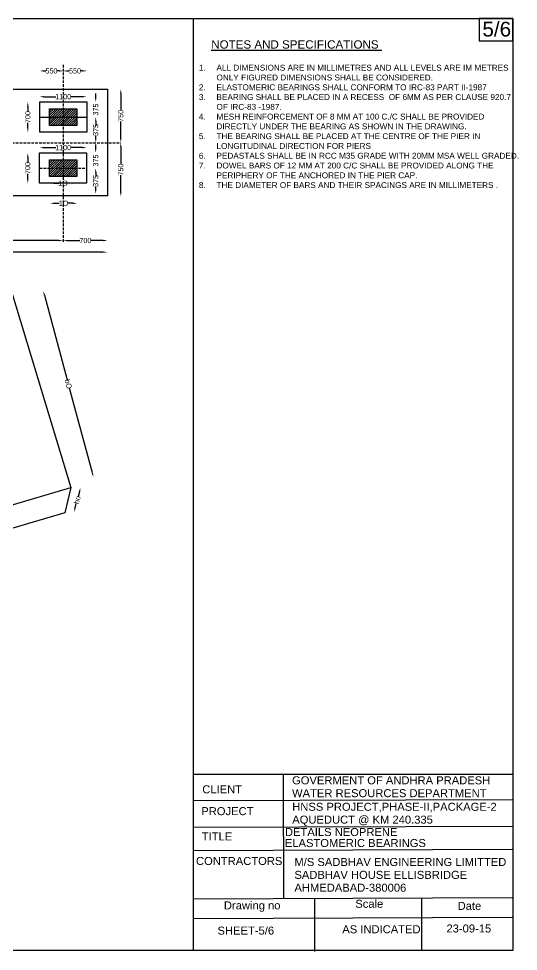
# Model space of a CAD drawing. Header units: millimetres. Extents: x 5124 to 3979742, y 2311 to 12006648.
# Drawn here: x 3968121 to 3979742, y 11984943 to 12006648 of the extents above; entities that cross this region are included whole.
import ezdxf

# ---------------------------------------------------------------- set-up
doc = ezdxf.new("R2010")
doc.units = ezdxf.units.MM
doc.header["$MEASUREMENT"] = 0
doc.linetypes.add('ACAD_ISO10W100', pattern=[18, 12, -3, 0, -3])
doc.layers.add('DRAWING', color=7, linetype='Continuous')
doc.layers.add('TEXT', color=7, linetype='Continuous')
doc.styles.get("Standard").update_dxf_attribs({"font": 'arial.ttf', "height": 120})
doc.dimstyles.get("Standard").update_dxf_attribs({"dimtxt": 120, "dimasz": 100, "dimexe": 0.18, "dimexo": 0.0625, "dimgap": 0.09, "dimtad": 0, "dimdec": 0, "dimzin": 0, "dimdsep": 46, "dimtxsty": 'Standard', "dimcen": 0.09, "dimse1": 1, "dimse2": 1, "dimadec": 0, "dimazin": 0, "dimtfac": 1, "dimtdec": 0, "dimtofl": 0, "dimtmove": 0, "dimatfit": 3, "dimfxl": 0, "dimtolj": 1, "dimtzin": 0, "dimarcsym": 0})

# ---------------------------------------------------------------- blocks, each defined once
blk = doc.blocks.new('*D31')
at = {"layer": 'Defpoints', "color": 0, "transparency": 16777216}
for p in [(3968610, 12004831), (3968610, 12004709), (3969703, 12004709)]:
    blk.add_point(p, dxfattribs=at)
at = {"layer": 'TEXT', "color": 0, "lineweight": -2, "transparency": 16777216}
for p, q in [((3968710, 12004831), (3968983, 12004831)), ((3969603, 12004831), (3969330, 12004831))]:
    blk.add_line(p, q, dxfattribs=at)
at = {"layer": 'TEXT', "color": 0, "transparency": 16777216}
for points in [[(3968710, 12004848), (3968710, 12004815), (3968610, 12004831)], [(3969603, 12004848), (3969603, 12004815), (3969703, 12004831)]]:
    blk.add_solid(points, dxfattribs=at)
at = {"layer": 'TEXT', "color": 0, "transparency": 16777216, "insert": (3969156, 12004831), "char_height": 120, "attachment_point": 5}
blk.add_mtext('\\A1;1100', dxfattribs=at)
blk = doc.blocks.new('*D32')
at = {"layer": 'Defpoints', "color": 0, "transparency": 16777216}
for p in [(3968610, 12004709), (3968334, 12004004), (3968610, 12004004)]:
    blk.add_point(p, dxfattribs=at)
at = {"layer": 'TEXT', "color": 0, "lineweight": -2, "transparency": 16777216}
for p, q in [((3968334, 12004609), (3968334, 12004489)), ((3968334, 12004104), (3968334, 12004225))]:
    blk.add_line(p, q, dxfattribs=at)
at = {"layer": 'TEXT', "color": 0, "transparency": 16777216}
for points in [[(3968318, 12004609), (3968351, 12004609), (3968334, 12004709)], [(3968318, 12004104), (3968351, 12004104), (3968334, 12004004)]]:
    blk.add_solid(points, dxfattribs=at)
at = {"layer": 'TEXT', "color": 0, "transparency": 16777216, "insert": (3968334, 12004357), "char_height": 120, "attachment_point": 5, "rotation": 90}
blk.add_mtext('\\A1;700', dxfattribs=at)
blk = doc.blocks.new('*D33')
at = {"layer": 'Defpoints', "color": 0, "transparency": 16777216}
for p in [(3969703, 12004709), (3969703, 12004357), (3969913, 12004357)]:
    blk.add_point(p, dxfattribs=at)
at = {"layer": 'TEXT', "color": 0, "lineweight": -2, "transparency": 16777216}
for p, q in [((3969913, 12004809), (3969913, 12004909)), ((3969913, 12004257), (3969913, 12004157))]:
    blk.add_line(p, q, dxfattribs=at)
at = {"layer": 'TEXT', "color": 0, "transparency": 16777216}
for points in [[(3969897, 12004809), (3969930, 12004809), (3969913, 12004709)], [(3969897, 12004257), (3969930, 12004257), (3969913, 12004357)]]:
    blk.add_solid(points, dxfattribs=at)
at = {"layer": 'TEXT', "color": 0, "transparency": 16777216, "insert": (3969913, 12004533), "char_height": 120, "attachment_point": 5, "rotation": 90}
blk.add_mtext('\\A1;375', dxfattribs=at)
blk = doc.blocks.new('*D34')
at = {"layer": 'Defpoints', "color": 0, "transparency": 16777216}
for p in [(3969913, 12004357), (3969913, 12004357), (3969913, 12003759)]:
    blk.add_point(p, dxfattribs=at)
at = {"layer": 'TEXT', "color": 0, "lineweight": -2, "transparency": 16777216}
for p, q in [((3969913, 12004257), (3969913, 12004191)), ((3969913, 12003859), (3969913, 12003925))]:
    blk.add_line(p, q, dxfattribs=at)
at = {"layer": 'TEXT', "color": 0, "transparency": 16777216}
for points in [[(3969897, 12004257), (3969930, 12004257), (3969913, 12004357)], [(3969897, 12003859), (3969930, 12003859), (3969913, 12003759)]]:
    blk.add_solid(points, dxfattribs=at)
at = {"layer": 'TEXT', "color": 0, "transparency": 16777216, "insert": (3969913, 12004058), "char_height": 120, "attachment_point": 5, "rotation": 90}
blk.add_mtext('\\A1;375', dxfattribs=at)
blk = doc.blocks.new('*D35')
at = {"layer": 'Defpoints', "color": 0, "transparency": 16777216}
for p in [(3968609, 12003646), (3968609, 12003523), (3969702, 12003523)]:
    blk.add_point(p, dxfattribs=at)
at = {"layer": 'TEXT', "color": 0, "lineweight": -2, "transparency": 16777216}
for p, q in [((3968709, 12003646), (3968982, 12003646)), ((3969602, 12003646), (3969329, 12003646))]:
    blk.add_line(p, q, dxfattribs=at)
at = {"layer": 'TEXT', "color": 0, "transparency": 16777216}
for points in [[(3968709, 12003662), (3968709, 12003629), (3968609, 12003646)], [(3969602, 12003662), (3969602, 12003629), (3969702, 12003646)]]:
    blk.add_solid(points, dxfattribs=at)
at = {"layer": 'TEXT', "color": 0, "transparency": 16777216, "insert": (3969155, 12003646), "char_height": 120, "attachment_point": 5}
blk.add_mtext('\\A1;1100', dxfattribs=at)
blk = doc.blocks.new('*D36')
at = {"layer": 'Defpoints', "color": 0, "transparency": 16777216}
for p in [(3968609, 12003523), (3968333, 12002819), (3968609, 12002819)]:
    blk.add_point(p, dxfattribs=at)
at = {"layer": 'TEXT', "color": 0, "lineweight": -2, "transparency": 16777216}
for p, q in [((3968333, 12003423), (3968333, 12003303)), ((3968333, 12002919), (3968333, 12003039))]:
    blk.add_line(p, q, dxfattribs=at)
at = {"layer": 'TEXT', "color": 0, "transparency": 16777216}
for points in [[(3968316, 12003423), (3968350, 12003423), (3968333, 12003523)], [(3968316, 12002919), (3968350, 12002919), (3968333, 12002819)]]:
    blk.add_solid(points, dxfattribs=at)
at = {"layer": 'TEXT', "color": 0, "transparency": 16777216, "insert": (3968333, 12003171), "char_height": 120, "attachment_point": 5, "rotation": 90}
blk.add_mtext('\\A1;700', dxfattribs=at)
blk = doc.blocks.new('*D37')
at = {"layer": 'Defpoints', "color": 0, "transparency": 16777216}
for p in [(3969702, 12003523), (3969702, 12003171), (3969912, 12003171)]:
    blk.add_point(p, dxfattribs=at)
at = {"layer": 'TEXT', "color": 0, "lineweight": -2, "transparency": 16777216}
for p, q in [((3969912, 12003623), (3969912, 12003723)), ((3969912, 12003071), (3969912, 12002971))]:
    blk.add_line(p, q, dxfattribs=at)
at = {"layer": 'TEXT', "color": 0, "transparency": 16777216}
for points in [[(3969896, 12003623), (3969929, 12003623), (3969912, 12003523)], [(3969896, 12003071), (3969929, 12003071), (3969912, 12003171)]]:
    blk.add_solid(points, dxfattribs=at)
at = {"layer": 'TEXT', "color": 0, "transparency": 16777216, "insert": (3969912, 12003347), "char_height": 120, "attachment_point": 5, "rotation": 90}
blk.add_mtext('\\A1;375', dxfattribs=at)
blk = doc.blocks.new('*D38')
at = {"layer": 'Defpoints', "color": 0, "transparency": 16777216}
for p in [(3969912, 12003171), (3969912, 12003171), (3969912, 12002573)]:
    blk.add_point(p, dxfattribs=at)
at = {"layer": 'TEXT', "color": 0, "lineweight": -2, "transparency": 16777216}
for p, q in [((3969912, 12003071), (3969912, 12003005)), ((3969912, 12002673), (3969912, 12002739))]:
    blk.add_line(p, q, dxfattribs=at)
at = {"layer": 'TEXT', "color": 0, "transparency": 16777216}
for points in [[(3969896, 12003071), (3969929, 12003071), (3969912, 12003171)], [(3969896, 12002673), (3969929, 12002673), (3969912, 12002573)]]:
    blk.add_solid(points, dxfattribs=at)
at = {"layer": 'TEXT', "color": 0, "transparency": 16777216, "insert": (3969912, 12002872), "char_height": 120, "attachment_point": 5, "rotation": 90}
blk.add_mtext('\\A1;375', dxfattribs=at)
blk = doc.blocks.new('*D39')
at = {"layer": 'Defpoints', "color": 0, "transparency": 16777216}
for p in [(3970187, 12005007), (3970187, 12003765), (3970496, 12003765)]:
    blk.add_point(p, dxfattribs=at)
at = {"layer": 'TEXT', "color": 0, "lineweight": -2, "transparency": 16777216}
for p, q in [((3970496, 12004907), (3970496, 12004518)), ((3970496, 12003865), (3970496, 12004254))]:
    blk.add_line(p, q, dxfattribs=at)
at = {"layer": 'TEXT', "color": 0, "transparency": 16777216}
for points in [[(3970479, 12004907), (3970513, 12004907), (3970496, 12005007)], [(3970479, 12003865), (3970513, 12003865), (3970496, 12003765)]]:
    blk.add_solid(points, dxfattribs=at)
at = {"layer": 'TEXT', "color": 0, "transparency": 16777216, "insert": (3970496, 12004386), "char_height": 120, "attachment_point": 5, "rotation": 90}
blk.add_mtext('\\A1;750', dxfattribs=at)
blk = doc.blocks.new('*D40')
at = {"layer": 'Defpoints', "color": 0, "transparency": 16777216}
for p in [(3970495, 12003759), (3970495, 12002512), (3970496, 12002512)]:
    blk.add_point(p, dxfattribs=at)
at = {"layer": 'TEXT', "color": 0, "lineweight": -2, "transparency": 16777216}
for p, q in [((3970496, 12003659), (3970496, 12003268)), ((3970496, 12002612), (3970496, 12003004))]:
    blk.add_line(p, q, dxfattribs=at)
at = {"layer": 'TEXT', "color": 0, "transparency": 16777216}
for points in [[(3970479, 12003659), (3970513, 12003659), (3970496, 12003759)], [(3970479, 12002612), (3970513, 12002612), (3970496, 12002512)]]:
    blk.add_solid(points, dxfattribs=at)
at = {"layer": 'TEXT', "color": 0, "transparency": 16777216, "insert": (3970496, 12003136), "char_height": 120, "attachment_point": 5, "rotation": 90}
blk.add_mtext('\\A1;750', dxfattribs=at)
blk = doc.blocks.new('*D44')
at = {"layer": 'Defpoints', "color": 0, "transparency": 16777216}
for p in [(3968837, 12002816), (3969468, 12002819), (3969468, 12002816)]:
    blk.add_point(p, dxfattribs=at)
at = {"layer": 'TEXT', "color": 0, "lineweight": -2, "transparency": 16777216}
for p, q in [((3968937, 12002819), (3969053, 12002819)), ((3969368, 12002819), (3969251, 12002819))]:
    blk.add_line(p, q, dxfattribs=at)
at = {"layer": 'TEXT', "color": 0, "transparency": 16777216}
for points in [[(3968937, 12002835), (3968937, 12002802), (3968837, 12002819)], [(3969368, 12002835), (3969368, 12002802), (3969468, 12002819)]]:
    blk.add_solid(points, dxfattribs=at)
at = {"layer": 'TEXT', "color": 0, "transparency": 16777216, "insert": (3969152, 12002819), "char_height": 120, "attachment_point": 5}
blk.add_mtext('\\A1;1O', dxfattribs=at)
blk = doc.blocks.new('*D45')
at = {"layer": 'Defpoints', "color": 0, "transparency": 16777216}
for p in [(3968850, 12002348), (3969480, 12002351), (3969480, 12002348)]:
    blk.add_point(p, dxfattribs=at)
at = {"layer": 'TEXT', "color": 0, "lineweight": -2, "transparency": 16777216}
for p, q in [((3968950, 12002351), (3969066, 12002351)), ((3969380, 12002351), (3969264, 12002351))]:
    blk.add_line(p, q, dxfattribs=at)
at = {"layer": 'TEXT', "color": 0, "transparency": 16777216}
for points in [[(3968950, 12002367), (3968950, 12002334), (3968850, 12002351)], [(3969380, 12002367), (3969380, 12002334), (3969480, 12002351)]]:
    blk.add_solid(points, dxfattribs=at)
at = {"layer": 'TEXT', "color": 0, "transparency": 16777216, "insert": (3969165, 12002351), "char_height": 120, "attachment_point": 5}
blk.add_mtext('\\A1;1O', dxfattribs=at)
blk = doc.blocks.new('*D49')
at = {"layer": 'Defpoints', "color": 0, "transparency": 16777216}
for p in [(3962646, 12001483), (3969157, 12001483), (3969157, 12001483)]:
    blk.add_point(p, dxfattribs=at)
at = {"layer": 'TEXT', "color": 0, "lineweight": -2, "transparency": 16777216}
for p, q in [((3962746, 12001483), (3965723, 12001483)), ((3969057, 12001483), (3966081, 12001483))]:
    blk.add_line(p, q, dxfattribs=at)
at = {"layer": 'TEXT', "color": 0, "transparency": 16777216}
for points in [[(3962746, 12001500), (3962746, 12001466), (3962646, 12001483)], [(3969057, 12001500), (3969057, 12001466), (3969157, 12001483)]]:
    blk.add_solid(points, dxfattribs=at)
at = {"layer": 'TEXT', "color": 0, "transparency": 16777216, "insert": (3965902, 12001483), "char_height": 120, "attachment_point": 5}
blk.add_mtext('\\A1;5000', dxfattribs=at)
blk = doc.blocks.new('*D50')
at = {"layer": 'Defpoints', "color": 0, "transparency": 16777216}
for p in [(3969157, 12001483), (3970188, 12001483), (3970188, 12001483)]:
    blk.add_point(p, dxfattribs=at)
at = {"layer": 'TEXT', "color": 0, "lineweight": -2, "transparency": 16777216}
for p, q in [((3969257, 12001483), (3969541, 12001483)), ((3970088, 12001483), (3969805, 12001483))]:
    blk.add_line(p, q, dxfattribs=at)
at = {"layer": 'TEXT', "color": 0, "transparency": 16777216}
for points in [[(3969257, 12001500), (3969257, 12001466), (3969157, 12001483)], [(3970088, 12001500), (3970088, 12001466), (3970188, 12001483)]]:
    blk.add_solid(points, dxfattribs=at)
at = {"layer": 'TEXT', "color": 0, "transparency": 16777216, "insert": (3969673, 12001483), "char_height": 120, "attachment_point": 5}
blk.add_mtext('\\A1;700', dxfattribs=at)
blk = doc.blocks.new('*D51')
at = {"layer": 'Defpoints', "color": 0, "transparency": 16777216}
for p in [(3948395, 12001226), (3948395, 12001214), (3970178, 12001226)]:
    blk.add_point(p, dxfattribs=at)
at = {"layer": 'TEXT', "color": 0, "lineweight": -2, "transparency": 16777216}
for p, q in [((3948495, 12001214), (3959067, 12001214)), ((3970078, 12001214), (3959507, 12001214))]:
    blk.add_line(p, q, dxfattribs=at)
at = {"layer": 'TEXT', "color": 0, "transparency": 16777216}
for points in [[(3948495, 12001231), (3948495, 12001197), (3948395, 12001214)], [(3970078, 12001231), (3970078, 12001197), (3970178, 12001214)]]:
    blk.add_solid(points, dxfattribs=at)
at = {"layer": 'TEXT', "color": 0, "transparency": 16777216, "insert": (3959287, 12001214), "char_height": 120, "attachment_point": 5}
blk.add_mtext('\\A1;16400', dxfattribs=at)
blk = doc.blocks.new('*D63')
at = {"layer": 'Defpoints', "color": 0, "transparency": 16777216}
for p in [(3968342, 12000215), (3968693, 12000309), (3970865, 11996249)]:
    blk.add_point(p, dxfattribs=at)
at = {"layer": 'TEXT', "color": 0, "lineweight": -2, "transparency": 16777216}
for p, q in [((3968719, 12000213), (3969250, 11998243)), ((3969835, 11996075), (3969304, 11998045))]:
    blk.add_line(p, q, dxfattribs=at)
at = {"layer": 'TEXT', "color": 0, "transparency": 16777216}
for points in [[(3968735, 12000217), (3968703, 12000208), (3968693, 12000309)], [(3969851, 11996079), (3969819, 11996071), (3969861, 11995978)]]:
    blk.add_solid(points, dxfattribs=at)
at = {"layer": 'TEXT', "color": 0, "transparency": 16777216, "insert": (3969277, 11998144), "char_height": 120, "attachment_point": 5, "rotation": 285.1004}
blk.add_mtext('\\A1;bO', dxfattribs=at)
blk = doc.blocks.new('*D64')
at = {"layer": 'Defpoints', "color": 0, "transparency": 16777216}
for p in [(3969343, 11995791), (3969559, 11995733), (3969056, 11995258)]:
    blk.add_point(p, dxfattribs=at)
at = {"layer": 'TEXT', "color": 0, "lineweight": -2, "transparency": 16777216}
for p, q in [((3969533, 11995637), (3969505, 11995531)), ((3969434, 11995261), (3969462, 11995367))]:
    blk.add_line(p, q, dxfattribs=at)
at = {"layer": 'TEXT', "color": 0, "transparency": 16777216}
for points in [[(3969517, 11995641), (3969550, 11995632), (3969559, 11995733)], [(3969418, 11995266), (3969450, 11995257), (3969408, 11995165)]]:
    blk.add_solid(points, dxfattribs=at)
at = {"layer": 'TEXT', "color": 0, "transparency": 16777216, "insert": (3969484, 11995449), "char_height": 120, "attachment_point": 5, "rotation": 75.1237}
blk.add_mtext('\\A1;ho', dxfattribs=at)
blk = doc.blocks.new('*D82')
at = {"layer": 'Defpoints', "color": 0, "transparency": 16777216}
for p in [(3968609, 12005419), (3969157, 12005431), (3969157, 12005419)]:
    blk.add_point(p, dxfattribs=at)
at = {"layer": 'TEXT', "color": 0, "lineweight": -2, "transparency": 16777216}
for p, q in [((3968709, 12005431), (3968751, 12005431)), ((3969057, 12005431), (3969015, 12005431))]:
    blk.add_line(p, q, dxfattribs=at)
at = {"layer": 'TEXT', "color": 0, "transparency": 16777216}
for points in [[(3968709, 12005448), (3968709, 12005414), (3968609, 12005431)], [(3969057, 12005448), (3969057, 12005414), (3969157, 12005431)]]:
    blk.add_solid(points, dxfattribs=at)
at = {"layer": 'TEXT', "color": 0, "transparency": 16777216, "insert": (3968883, 12005431), "char_height": 120, "attachment_point": 5}
blk.add_mtext('\\A1;550', dxfattribs=at)
blk = doc.blocks.new('*D83')
at = {"layer": 'Defpoints', "color": 0, "transparency": 16777216}
for p in [(3969154, 12005431), (3969709, 12005431), (3969709, 12005431)]:
    blk.add_point(p, dxfattribs=at)
at = {"layer": 'TEXT', "color": 0, "lineweight": -2, "transparency": 16777216}
for p, q in [((3969254, 12005431), (3969299, 12005431)), ((3969609, 12005431), (3969564, 12005431))]:
    blk.add_line(p, q, dxfattribs=at)
at = {"layer": 'TEXT', "color": 0, "transparency": 16777216}
for points in [[(3969254, 12005448), (3969254, 12005415), (3969154, 12005431)], [(3969609, 12005448), (3969609, 12005415), (3969709, 12005431)]]:
    blk.add_solid(points, dxfattribs=at)
at = {"layer": 'TEXT', "color": 0, "transparency": 16777216, "insert": (3969432, 12005431), "char_height": 120, "attachment_point": 5}
blk.add_mtext('\\A1;550', dxfattribs=at)

msp = doc.modelspace()

# ---------------------------------------------------------------- hatches: boundary and pattern name
at = {"layer": 'DRAWING'}
h = msp.add_hatch(dxfattribs=at)
h.set_pattern_fill('ANSI31', color=256, scale=300, style=0)
h.paths.add_polyline_path([(3968839.8, 12004551.4), (3969471.5, 12004551.4), (3969471.5, 12004159.2), (3968839.8, 12004159.2)])
h = msp.add_hatch(dxfattribs=at)
h.set_pattern_fill('ANSI31', color=256, scale=300, style=0)
h.paths.add_polyline_path([(3968838.6, 12003365.5), (3969470.3, 12003365.5), (3969470.3, 12002973.4), (3968838.6, 12002973.4)])

# ---------------------------------------------------------------- linework, layer by layer
at = {"layer": 'DRAWING', "linetype": 'ACAD_ISO10W100', "ltscale": 5}
for points in [[(3969157.3, 12005571.2), (3969157.3, 12001426.8)], [(3947963, 12003758.8), (3970495.9, 12003758.8)], [(3968608.6, 12003171), (3969701.8, 12003171)]]:
    msp.add_lwpolyline(points, dxfattribs=at)
at = {"layer": 'DRAWING'}
for points in [[(3948407.8, 12005007.4), (3970186.8, 12005007.4), (3970186.8, 12002521.7), (3948407.8, 12002521.7)], [(3968609.8, 12004709.2), (3969703, 12004709.2), (3969703, 12004004.5), (3968609.8, 12004004.5)], [(3968839.8, 12004551.4), (3969471.5, 12004551.4), (3969471.5, 12004159.2), (3968839.8, 12004159.2)], [(3968608.6, 12003523.3), (3969701.8, 12003523.3), (3969701.8, 12002818.7), (3968608.6, 12002818.7)], [(3968838.6, 12003365.5), (3969470.3, 12003365.5), (3969470.3, 12002973.4), (3968838.6, 12002973.4)], [(3979613.4, 11984959.2), (3972190.1, 11984959.2), (3972190.1, 11989066.4), (3979613.4, 11989066.4)], [(3979613.4, 11984959.2), (3979613.4, 11984959.2), (3979613.4, 11984959.2), (3979613.4, 11984959.2)]]:
    msp.add_lwpolyline(points, close=True, dxfattribs=at)
for points in [[(3968609.8, 12004356.8), (3969703, 12004356.8)], [(3961960.3, 11998429), (3967978.9, 12000217.6), (3969335.7, 11995733.3), (3969194.4, 11995145), (3966166.9, 11994251.7), (3966317.1, 11994843), (3969335.7, 11995733.3)], [(3974270.5, 11989066.4), (3974280.9, 11986175.7)], [(3972190.1, 11988453.5), (3979600.8, 11988480)], [(3972193.6, 11987833.1), (3979604.4, 11987859.6)], [(3972190.1, 11987292.7), (3979600.8, 11987319.2)], [(3972190.1, 11986168.3), (3979600.8, 11986194.8)], [(3974998.6, 11986178.3), (3975003, 11984942.7)], [(3977492.1, 11986187.2), (3977492.1, 11984959.2)], [(3972190.1, 11985710.9), (3979600.8, 11985737.4)]]:
    msp.add_lwpolyline(points, dxfattribs=at)
at = {"layer": 'TEXT'}
for points in [[(3945528, 12006647.8), (3979613.4, 12006647.8), (3979613.4, 11984959.2), (3945528, 11984959.2)], [(3979613.4, 12006647.8), (3978830.4, 12006647.8), (3978830.4, 12006131.4), (3979613.4, 12006131.4)]]:
    msp.add_lwpolyline(points, close=True, dxfattribs=at)
msp.add_lwpolyline([(3972190.1, 11989066.4), (3972190.1, 12006647.8)], dxfattribs=at)

# ---------------------------------------------------------------- texts
for s, height, p in [('5/6', 343.71, (3978906.2, 12006231.9)), ('%%UNOTES AND SPECIFICATIONS ', 192.867, (3972599.9, 12005951.2)), ('GOVERMENT OF ANDHRA PRADESH', 186.208, (3974479.1, 11988829.6)), ('CLIENT ', 186.21, (3972390.9, 11988620.5)), ('WATER RESOURCES DEPARTMENT ', 186.208, (3974479.1, 11988530.5)), ('HNSS PROJECT,PHASE-II,PACKAGE-2', 186.208, (3974483.4, 11988213.9)), ('PROJECT', 186.21, (3972367.8, 11988112.1)), ('AQUEDUCT @ KM 240.335', 186.208, (3974483.4, 11987914.8)), ('DETAILS NEOPRENE', 186.208, (3974314.2, 11987626)), ('TITLE  ', 186.21, (3972379.4, 11987522.9)), ('ELASTOMERIC BEARINGS', 186.208, (3974311.6, 11987370.6)), ('CONTRACTORS', 186.208, (3972245.3, 11986952.9)), ('M/S SADBHAV ENGINEERING LIMITTED', 186.208, (3974533.8, 11986929.1)), ('SADBHAV HOUSE ELLISBRIDGE ', 186.208, (3974533.8, 11986630)), ('AHMEDABAD-380006', 186.208, (3974533.8, 11986330.8)), ('Drawing no', 186.21, (3972894.2, 11985919.4)), ('Scale ', 186.21, (3975950.3, 11985956.6)), ('Date ', 186.21, (3978330.1, 11985907.2)), ('SHEET-5/6', 186.21, (3972745.9, 11985332.4)), ('AS INDICATED ', 186.208, (3975647.3, 11985363.3)), ('23-09-15', 186.21, (3978070.3, 11985381.8))]:
    msp.add_text(s, height=height, dxfattribs=at).set_placement(p)
at = {"layer": 'TEXT', "insert": (3972175.3, 12005574.4), "char_height": 136.5477, "width": 7521.561, "attachment_point": 1}
msp.add_mtext('\\pi-409.64,l546.19,t546.19;1.^IALL DIMENSIONS ARE IN MILLIMETRES AND ALL LEVELS ARE IM METRES ONLY FIGURED DIMENSIONS SHALL BE CONSIDERED.\\P2.^IELASTOMERIC BEARINGS SHALL CONFORM TO IRC-83 PART II-1987\\P3.^IBEARING SHALL BE PLACED IN A RECESS  OF 6MM AS PER CLAUSE 920.7 OF IRC-83 -1987.\\P4.^IMESH REINFORCEMENT OF 8 MM AT 100 C./C SHALL BE PROVIDED DIRECTLY UNDER THE BEARING AS SHOWN IN THE DRAWING.\\P5.^ITHE BEARING SHALL BE PLACED AT THE CENTRE OF THE PIER IN LONGITUDINAL DIRECTION FOR PIERS\\P6.^IPEDASTALS SHALL BE IN RCC M35 GRADE WITH 20MM MSA WELL GRADED.\\P7.^IDOWEL BARS OF 12 MM AT 200 C/C SHALL BE PROVIDED ALONG THE PERIPHERY OF THE ANCHORED IN THE PIER CAP.\\P8.^ITHE DIAMETER OF BARS AND THEIR SPACINGS ARE IN MILLIMETERS . ', dxfattribs=at)

# ---------------------------------------------------------------- dimensions: what is measured, and where the dimension line sits
at = {"layer": 'TEXT'}
for base, p1, p2, text, picture, middle in [((3969156.7, 12005430.9), (3968609.2, 12005418.9), (3969156.7, 12005418.9), '550', '*D82', (3968883, 12005430.9)), ((3969709.1, 12005431.3), (3969154.4, 12005431.3), (3969709.1, 12005431.3), '550', '*D83', (3969431.8, 12005431.3)), ((3968609.8, 12004831.3), (3969703, 12004709.2), (3968609.8, 12004709.2), '1100', '*D31', (3969156.4, 12004831.3)), ((3968608.6, 12003645.5), (3969701.8, 12003523.3), (3968608.6, 12003523.3), '1100', '*D35', (3969155.2, 12003645.5)), ((3969467.6, 12002818.7), (3968837, 12002815.7), (3969467.6, 12002815.7), '1O', '*D44', (3969152.3, 12002818.7)), ((3969480.3, 12002350.7), (3968849.7, 12002347.8), (3969480.3, 12002347.8), '1O', '*D45', (3969165, 12002350.7)), ((3969157.3, 12001482.8), (3962646.3, 12001482.8), (3969157.3, 12001482.8), '5000', '*D49', (3965901.8, 12001482.8)), ((3970188.3, 12001482.8), (3969157.3, 12001482.8), (3970188.3, 12001482.8), '700', '*D50', (3969672.8, 12001482.8)), ((3948395.2, 12001214.1), (3970178.2, 12001226.2), (3948395.2, 12001226.2), '16400', '*D51', (3959286.7, 12001214.1))]:
    dim = msp.add_linear_dim(base=base, p1=p1, p2=p2, text=text, dimstyle='Standard', dxfattribs=at)
    dim.commit()
    dim.dimension.update_dxf_attribs({"geometry": picture, "text_midpoint": middle})
for base, p1, p2, angle, text, picture, middle in [((3969913.4, 12004356.8), (3969703, 12004709.2), (3969703, 12004356.8), 90, '375', '*D33', (3969913.4, 12004533)), ((3970495.9, 12003764.6), (3970186.8, 12005007.4), (3970186.8, 12003764.6), 90, '750', '*D39', (3970495.9, 12004386)), ((3968334.2, 12004004.5), (3968609.8, 12004709.2), (3968609.8, 12004004.5), 90, '700', '*D32', (3968334.2, 12004356.8)), ((3969913.4, 12004356.8), (3969913.4, 12003758.8), (3969913.4, 12004356.8), 90, '375', '*D34', (3969913.4, 12004057.8)), ((3969912.3, 12003171), (3969701.8, 12003523.3), (3969701.8, 12003171), 90, '375', '*D37', (3969912.3, 12003347.2)), ((3970495.9, 12002512.3), (3970494.9, 12003758.9), (3970494.9, 12002512.3), 90, '750', '*D40', (3970495.9, 12003135.6)), ((3968333.1, 12002818.7), (3968608.6, 12003523.3), (3968608.6, 12002818.7), 90, '700', '*D36', (3968333.1, 12003171)), ((3969912.3, 12003171), (3969912.3, 12002573), (3969912.3, 12003171), 90, '375', '*D38', (3969912.3, 12002872)), ((3968692.8, 12000309.3), (3970864.7, 11996249), (3968341.9, 12000214.6), 285.10041, 'bO', '*D63', (3969277.1, 11998143.8)), ((3969559.1, 11995733.3), (3969055.6, 11995258.3), (3969343.2, 11995790.6), 75.1237, 'ho', '*D64', (3969483.6, 11995449))]:
    dim = msp.add_linear_dim(base=base, p1=p1, p2=p2, angle=angle, text=text, dimstyle='Standard', dxfattribs=at)
    dim.commit()
    dim.dimension.update_dxf_attribs({"geometry": picture, "text_midpoint": middle})

doc.saveas('drawing.dxf')
